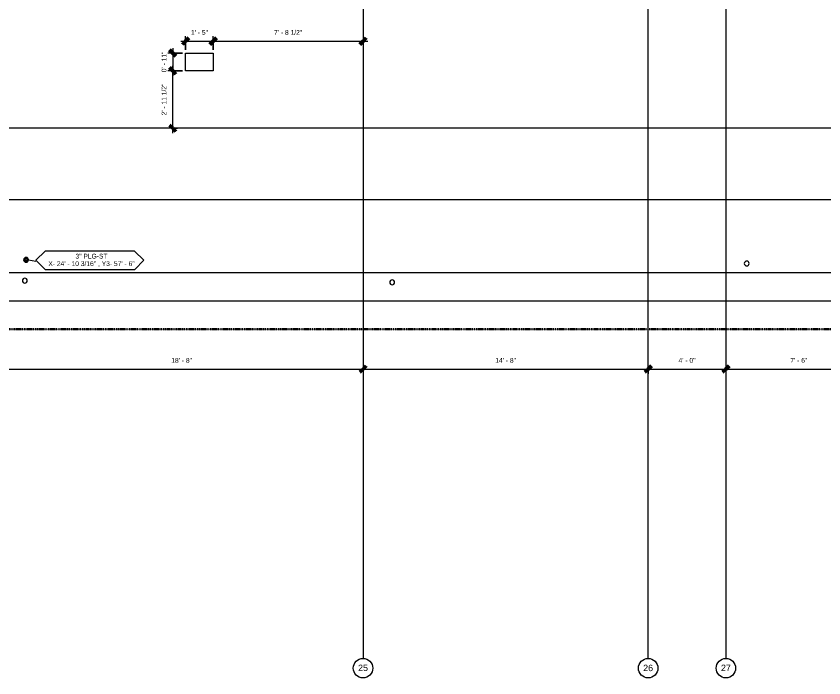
# Model space of a CAD drawing. Header units: inches. Extents: x -3670 to 241, y -250 to 1795.
# Drawn here: x -1002.1 to -503.5, y -250.4 to 158.3 of the extents above; entities that cross this region are included whole.
import ezdxf

# ---------------------------------------------------------------- set-up
doc = ezdxf.new("R2010")
doc.units = ezdxf.units.IN
doc.header["$MEASUREMENT"] = 0
doc.linetypes.add('Double Dash 3_8_', pattern=[1, 0.375, -0.125, 0.125, -0.125, 0.125, -0.125])
for name, color, linetype, lineweight in [('A-ANNO-DIMS', 211, 'Continuous', 9), ('A-ANNO-DIMS-32', 211, 'Continuous', 9), ('A-DETL-MBND', 5, 'Continuous', 9), ('A-FLOR', 252, 'Continuous', 18), ('A-GENM', 13, 'Continuous', 9), ('A-GENM-IDEN', 13, 'Continuous', 9), ('C-PROP-LINE', 91, 'Double Dash 3_8_', 30), ('S-GRID', 1, 'Continuous', 9), ('S-GRID-IDEN', 1, 'Continuous', 13)]:
    doc.layers.add(name, color=color, linetype=linetype, lineweight=lineweight)
doc.styles.add('Arial', font='arial.ttf', dxfattribs={"height": 3.934132})
doc.styles.add('Arial_1', font='arial.ttf', dxfattribs={"height": 2.950599})
doc.dimstyles.new('Linear_-_3_32__QAQC', dxfattribs={"dimscale": 12, "dimtxt": 3, "dimasz": 0.333333, "dimexe": 0.25, "dimexo": 0.166667, "dimgap": 0.25, "dimtad": 1, "dimdec": 4, "dimrnd": 0.0625, "dimzin": 1, "dimdsep": 46, "dimlunit": 4, "dimtxsty": 'Arial_1', "dimblk1": 'OBLIQUE', "dimblk2": 'OBLIQUE', "dimsah": 1, "dimcen": 0.09, "dimdle": 0.25, "dimadec": 0, "dimazin": 0, "dimtfac": 1, "dimtdec": 4, "dimtix": 1, "dimtmove": 0, "dimatfit": 3, "dimfxl": 1, "dimtvp": 1, "dimtfill": 1, "dimfrac": 2, "dimtolj": 1, "dimtzin": 0, "dimarcsym": 2})

# ---------------------------------------------------------------- blocks, each defined once
blk = doc.blocks.new('TBC_Round Sleeve - Floor or Wall - TBC_Round Sleeve - Floor or Wall-1542573-01 - SECOND LEVEL - PENENTRATIONS')
at = {"layer": 'A-DETL-MBND'}
h = blk.add_hatch(color=256, dxfattribs=at)
h.paths.add_polyline_path([(-1.5, 0), (-1.45, -0.39), (-1.3, -0.75), (-1.06, -1.06), (-0.75, -1.3), (-0.39, -1.45), (0, -1.5), (0.39, -1.45), (0.75, -1.3), (1.06, -1.06), (1.3, -0.75), (1.45, -0.39), (1.5, 0), (1.45, 0.39), (1.3, 0.75), (1.06, 1.06), (0.75, 1.3), (0.39, 1.45), (0, 1.5), (-0.39, 1.45), (-0.75, 1.3), (-1.06, 1.06), (-1.3, 0.75), (-1.45, 0.39)], flags=0)
h.paths.add_polyline_path([(-0.5, 0), (-0.48, 0.13), (-0.43, 0.25), (-0.35, 0.35), (-0.25, 0.43), (-0.13, 0.48), (0, 0.5), (0.13, 0.48), (0.25, 0.43), (0.35, 0.35), (0.43, 0.25), (0.48, 0.13), (0.5, 0), (0.48, -0.13), (0.43, -0.25), (0.35, -0.35), (0.25, -0.43), (0.13, -0.48), (0, -0.5), (-0.13, -0.48), (-0.25, -0.43), (-0.35, -0.35), (-0.43, -0.25), (-0.48, -0.13)], flags=0)
for radius, start, end in [(1.5, 360, 180), (0.5, 0, 180), (1.5, 180, 360), (0.5, 180, 0)]:
    blk.add_arc((0, 0), radius, start, end, dxfattribs=at)
blk = doc.blocks.new('Family - ___-389244-01 - SECOND LEVEL - PENENTRATIONS')
at = {"layer": 'C-PROP-LINE'}
blk.add_line((100, -35), (-3452, -35), dxfattribs=at)
blk = doc.blocks.new('Grid - 3_16_-139788-01 - SECOND LEVEL - PENENTRATIONS')
at = {"layer": 'S-GRID-IDEN'}
blk.add_circle((0, 0), 0.188, dxfattribs=at)
blk = doc.blocks.new('TBC_Sleeve Element Tag_v2 - Sleeves Located-1541821-01 - SECOND LEVEL - PENENTRATIONS')
at = {"layer": 'A-GENM-IDEN'}
for p, q in [((-0.423, 0.029), (-0.6, -0.148)), ((1.303, 0.029), (-0.423, 0.029)), ((1.482, -0.15), (1.303, 0.029)), ((-0.6, -0.148), (-0.423, -0.325)), ((1.307, -0.325), (1.482, -0.15)), ((-0.423, -0.325), (1.307, -0.325))]:
    blk.add_line(p, q, dxfattribs=at)
blk = doc.blocks.new('DIMBLOCK96-01 - SECOND LEVEL - PENENTRATIONS')
at = {"layer": 'A-ANNO-DIMS-32', "lineweight": 50, "transparency": 16777216}
for p, q in [((-1012, -59.65), (-1014, -61.65)), ((-1012, -59.65), (-1010, -57.65)), ((-788, -59.65), (-790, -61.65)), ((-788, -59.65), (-786, -57.65))]:
    blk.add_line(p, q, dxfattribs=at)
at = {"layer": 'A-ANNO-DIMS-32', "transparency": 16777216}
for p, q in [((-1012, -58.82), (-1012, -62.65)), ((-1012, -59.65), (-1012, -58.82)), ((-1012, -59.65), (-788, -59.65)), ((-788, -58.82), (-788, -62.65)), ((-788, -59.65), (-788, -58.82))]:
    blk.add_line(p, q, dxfattribs=at)
at = {"layer": 'A-ANNO-DIMS-32', "color": 0, "transparency": 16777216, "insert": (-906.37, -52.82), "char_height": 2.951, "width": 15.2862, "attachment_point": 1, "line_spacing_factor": 0.938532, "style": 'Arial_1', "bg_fill": 3, "box_fill_scale": 1.25, "bg_fill_color": 0, "bg_fill_transparency": 0}
blk.add_mtext('18\' - 8"', dxfattribs=at)
blk = doc.blocks.new('_Oblique')
at = {"color": 0, "linetype": 'ByBlock', "lineweight": -2}
blk.add_line((-0.5, -0.5), (0.5, 0.5), dxfattribs=at)
blk = doc.blocks.new('DIMBLOCK97-01 - SECOND LEVEL - PENENTRATIONS')
at = {"layer": 'A-ANNO-DIMS-32', "lineweight": 50, "transparency": 16777216}
for p, q in [((-788, -59.65), (-790, -61.65)), ((-788, -59.65), (-786, -57.65)), ((-612, -59.65), (-614, -61.65)), ((-612, -59.65), (-610, -57.65))]:
    blk.add_line(p, q, dxfattribs=at)
at = {"layer": 'A-ANNO-DIMS-32', "transparency": 16777216}
for p, q in [((-788, -58.82), (-788, -62.65)), ((-788, -59.65), (-788, -58.82)), ((-788, -59.65), (-612, -59.65)), ((-612, -58.82), (-612, -62.65)), ((-612, -59.65), (-612, -58.82))]:
    blk.add_line(p, q, dxfattribs=at)
at = {"layer": 'A-ANNO-DIMS-32', "color": 0, "transparency": 16777216, "insert": (-706.37, -52.82), "char_height": 2.951, "width": 15.2862, "attachment_point": 1, "line_spacing_factor": 0.938532, "style": 'Arial_1', "bg_fill": 3, "box_fill_scale": 1.25, "bg_fill_color": 0, "bg_fill_transparency": 0}
blk.add_mtext('14\' - 8"', dxfattribs=at)
blk = doc.blocks.new('DIMBLOCK98-01 - SECOND LEVEL - PENENTRATIONS')
at = {"layer": 'A-ANNO-DIMS-32', "lineweight": 50, "transparency": 16777216}
for p, q in [((-612, -59.65), (-614, -61.65)), ((-612, -59.65), (-610, -57.65)), ((-564, -59.65), (-566, -61.65)), ((-564, -59.65), (-562, -57.65))]:
    blk.add_line(p, q, dxfattribs=at)
at = {"layer": 'A-ANNO-DIMS-32', "transparency": 16777216}
for p, q in [((-612, -58.82), (-612, -62.65)), ((-612, -59.65), (-612, -58.82)), ((-612, -59.65), (-564, -59.65)), ((-564, -58.82), (-564, -62.65)), ((-564, -59.65), (-564, -58.82))]:
    blk.add_line(p, q, dxfattribs=at)
at = {"layer": 'A-ANNO-DIMS-32', "color": 0, "transparency": 16777216, "insert": (-593.24, -52.82), "char_height": 2.951, "width": 12.5723, "attachment_point": 1, "line_spacing_factor": 0.938532, "style": 'Arial_1', "bg_fill": 3, "box_fill_scale": 1.25, "bg_fill_color": 0, "bg_fill_transparency": 0}
blk.add_mtext('4\' - 0"', dxfattribs=at)
blk = doc.blocks.new('DIMBLOCK99-01 - SECOND LEVEL - PENENTRATIONS')
at = {"layer": 'A-ANNO-DIMS-32', "lineweight": 50, "transparency": 16777216}
for p, q in [((-564, -59.65), (-566, -61.65)), ((-564, -59.65), (-562, -57.65)), ((-474, -59.65), (-476, -61.65)), ((-474, -59.65), (-472, -57.65))]:
    blk.add_line(p, q, dxfattribs=at)
at = {"layer": 'A-ANNO-DIMS-32', "transparency": 16777216}
for p, q in [((-564, -58.82), (-564, -62.65)), ((-564, -59.65), (-564, -58.82)), ((-564, -59.65), (-474, -59.65)), ((-474, -58.82), (-474, -62.65)), ((-474, -59.65), (-474, -58.82))]:
    blk.add_line(p, q, dxfattribs=at)
at = {"layer": 'A-ANNO-DIMS-32', "color": 0, "transparency": 16777216, "insert": (-524.24, -52.82), "char_height": 2.951, "width": 12.5723, "attachment_point": 1, "line_spacing_factor": 0.938532, "style": 'Arial_1', "bg_fill": 3, "box_fill_scale": 1.25, "bg_fill_color": 0, "bg_fill_transparency": 0}
blk.add_mtext('7\' - 6"', dxfattribs=at)
blk = doc.blocks.new('DIMBLOCK193-01 - SECOND LEVEL - PENENTRATIONS')
at = {"layer": 'A-ANNO-DIMS-32', "transparency": 16777216}
for p, q in [((-897.49, 137.5), (-897.49, 145.87)), ((-880.49, 137.5), (-880.49, 145.87)), ((-900.49, 142.87), (-877.49, 142.87)), ((-897.49, 142.87), (-897.49, 137.5)), ((-880.49, 142.87), (-880.49, 137.5))]:
    blk.add_line(p, q, dxfattribs=at)
at = {"layer": 'A-ANNO-DIMS-32', "lineweight": 50, "transparency": 16777216}
for p, q in [((-897.49, 142.87), (-895.49, 144.87)), ((-880.49, 142.87), (-878.49, 144.87)), ((-897.49, 142.87), (-899.49, 140.87)), ((-880.49, 142.87), (-882.49, 140.87))]:
    blk.add_line(p, q, dxfattribs=at)
at = {"layer": 'A-ANNO-DIMS-32', "color": 0, "transparency": 16777216, "insert": (-894.23, 149.69), "char_height": 2.951, "width": 12.5723, "attachment_point": 1, "line_spacing_factor": 0.938532, "style": 'Arial_1', "bg_fill": 3, "box_fill_scale": 1.25, "bg_fill_color": 0, "bg_fill_transparency": 0}
blk.add_mtext('1\' - 5"', dxfattribs=at)
blk = doc.blocks.new('DIMBLOCK194-01 - SECOND LEVEL - PENENTRATIONS')
at = {"layer": 'A-ANNO-DIMS-32', "transparency": 16777216}
for p, q in [((-899.49, 135.5), (-908.49, 135.5)), ((-905.49, 138.5), (-905.49, 121.5)), ((-905.49, 135.5), (-899.49, 135.5)), ((-899.49, 124.5), (-908.49, 124.5)), ((-905.49, 124.5), (-899.49, 124.5))]:
    blk.add_line(p, q, dxfattribs=at)
at = {"layer": 'A-ANNO-DIMS-32', "lineweight": 50, "transparency": 16777216}
for p, q in [((-905.49, 135.5), (-907.49, 137.5)), ((-905.49, 135.5), (-903.49, 133.5)), ((-905.49, 124.5), (-907.49, 126.5)), ((-905.49, 124.5), (-903.49, 122.5))]:
    blk.add_line(p, q, dxfattribs=at)
at = {"layer": 'A-ANNO-DIMS-32', "color": 0, "transparency": 16777216, "insert": (-912.32, 123.63), "char_height": 2.951, "width": 15.2862, "attachment_point": 1, "rotation": 90, "line_spacing_factor": 0.938532, "style": 'Arial_1', "bg_fill": 3, "box_fill_scale": 1.25, "bg_fill_color": 0, "bg_fill_transparency": 0}
blk.add_mtext('0\' - 11"', dxfattribs=at)
blk = doc.blocks.new('DIMBLOCK195-01 - SECOND LEVEL - PENENTRATIONS')
at = {"layer": 'A-ANNO-DIMS-32', "lineweight": 50, "transparency": 16777216}
for p, q in [((-905.49, 124.5), (-907.49, 126.5)), ((-905.49, 124.5), (-903.49, 122.5)), ((-905.49, 89), (-907.49, 91)), ((-905.49, 89), (-903.49, 87))]:
    blk.add_line(p, q, dxfattribs=at)
at = {"layer": 'A-ANNO-DIMS-32', "transparency": 16777216}
for p, q in [((-905.49, 86), (-905.49, 127.5)), ((-899.49, 124.5), (-908.49, 124.5)), ((-905.49, 124.5), (-899.49, 124.5)), ((-906.32, 89), (-902.49, 89)), ((-905.49, 89), (-906.32, 89))]:
    blk.add_line(p, q, dxfattribs=at)
at = {"layer": 'A-ANNO-DIMS-32', "color": 0, "transparency": 16777216, "insert": (-912.32, 96.97), "char_height": 2.9506, "width": 23.4831, "attachment_point": 1, "rotation": 90, "line_spacing_factor": 0.938532, "style": 'Arial_1', "bg_fill": 3, "box_fill_scale": 1.25, "bg_fill_color": 0, "bg_fill_transparency": 0}
blk.add_mtext('2\' - 11 1/2"', dxfattribs=at)
blk = doc.blocks.new('DIMBLOCK196-01 - SECOND LEVEL - PENENTRATIONS')
at = {"layer": 'A-ANNO-DIMS-32', "transparency": 16777216}
for p, q in [((-880.49, 137.5), (-880.49, 145.87)), ((-883.49, 142.87), (-785, 142.87)), ((-880.49, 142.87), (-880.49, 137.5)), ((-788, 143.69), (-788, 139.87)), ((-788, 142.87), (-788, 143.69))]:
    blk.add_line(p, q, dxfattribs=at)
at = {"layer": 'A-ANNO-DIMS-32', "lineweight": 50, "transparency": 16777216}
for p, q in [((-880.49, 142.87), (-878.49, 144.87)), ((-788, 142.87), (-786, 144.87)), ((-880.49, 142.87), (-882.49, 140.87)), ((-788, 142.87), (-790, 140.87))]:
    blk.add_line(p, q, dxfattribs=at)
at = {"layer": 'A-ANNO-DIMS-32', "color": 0, "transparency": 16777216, "insert": (-842.9, 149.69), "char_height": 2.9506, "width": 20.7692, "attachment_point": 1, "line_spacing_factor": 0.938532, "style": 'Arial_1', "bg_fill": 3, "box_fill_scale": 1.25, "bg_fill_color": 0, "bg_fill_transparency": 0}
blk.add_mtext('7\' - 8 1/2"', dxfattribs=at)

msp = doc.modelspace()

# ---------------------------------------------------------------- linework, layer by layer
at = {"layer": 'A-FLOR'}
for p, q in [((-897.49, 135.5), (-880.49, 135.5)), ((-897.49, 124.5), (-897.49, 135.5)), ((-880.49, 135.5), (-880.49, 124.5)), ((-880.49, 124.5), (-897.49, 124.5)), ((-1907.87926, -17.5), (-306.12074, -17.5))]:
    msp.add_line(p, q, dxfattribs=at)
for centre, start, end in [((-996.00477, 7.80971), 90, 270), ((-996.00477, 7.80971), 270, 90), ((-551.12501, 5.49545), 90, 270), ((-551.12501, 5.49545), 270, 90), ((-996.75168, -5.09963), 90, 270), ((-996.75168, -5.09963), 270, 90), ((-770.00168, -6.09963), 90, 270), ((-770.00168, -6.09963), 270, 90)]:
    msp.add_arc(centre, 1.5, start, end, dxfattribs=at)
at = {"layer": 'A-GENM-IDEN'}
msp.add_line((-994.50477, 7.80971), (-989.92737, 6.91307), dxfattribs=at)
at = {"layer": 'S-GRID'}
for p, q in [((-788, 1782.99758), (-788, -238.35436)), ((-612, -238.35436), (-612, 1782.99758)), ((-564, 1782.99758), (-564, -238.35436)), ((228, 89), (-3580, 89)), ((-3580, 45), (228, 45)), ((-3580, 0), (228, 0))]:
    msp.add_line(p, q, dxfattribs=at)

# ---------------------------------------------------------------- block references
at = {"layer": 'A-GENM', "rotation": 90}
msp.add_blockref('TBC_Round Sleeve - Floor or Wall - TBC_Round Sleeve - Floor or Wall-1542573-01 - SECOND LEVEL - PENENTRATIONS', (-996.00477, 7.80971), dxfattribs=at)
at = {"layer": 'A-GENM-IDEN', "xscale": 31.99999999999999, "yscale": 31.99999999999999, "zscale": 31.99999999999999}
msp.add_blockref('TBC_Sleeve Element Tag_v2 - Sleeves Located-1541821-01 - SECOND LEVEL - PENENTRATIONS', (-970.74046, 12.29498), dxfattribs=at)
at = {"layer": 'C-PROP-LINE'}
msp.add_blockref('Family - ___-389244-01 - SECOND LEVEL - PENENTRATIONS', (0, 0), dxfattribs=at)
at = {"layer": 'S-GRID-IDEN', "xscale": 31.99999999999999, "yscale": 31.99999999999999, "zscale": 31.99999999999999, "rotation": 180}
for p in [(-788, -244.35436), (-564, -244.35436)]:
    msp.add_blockref('Grid - 3_16_-139788-01 - SECOND LEVEL - PENENTRATIONS', p, dxfattribs=at)
at = {"layer": 'S-GRID-IDEN', "xscale": 31.99999999999999, "yscale": 31.99999999999999, "zscale": 31.99999999999999}
msp.add_blockref('Grid - 3_16_-139788-01 - SECOND LEVEL - PENENTRATIONS', (-612, -244.35436), dxfattribs=at)

# ---------------------------------------------------------------- texts
at = {"layer": 'A-GENM-IDEN', "insert": (-955.61189, 11.53739), "char_height": 2.9505988, "width": 63.36, "attachment_point": 2, "line_spacing_factor": 0.938532, "style": 'Arial_1'}
msp.add_mtext('3" PLG-ST\\PX- 24\' - 10 3/16" , Y3- 57\' - 6"', dxfattribs=at)

# ---------------------------------------------------------------- next in the draw order: texts
at = {"layer": 'S-GRID-IDEN', "char_height": 3.934132, "width": 7.296, "attachment_point": 2, "line_spacing_factor": 0.938532, "style": 'Arial', "bg_fill": 3, "box_fill_scale": 1.25, "bg_fill_color": 0, "bg_fill_transparency": 0}
for s, insert in [('25', (-787.99846, -242.20312)), ('26', (-612.00154, -242.26811)), ('27', (-563.99846, -242.20312))]:
    msp.add_mtext(s, dxfattribs=dict(at, insert=insert))

# ---------------------------------------------------------------- next in the draw order: dimensions: what is measured, and where the dimension line sits
at = {"layer": 'A-ANNO-DIMS'}
for base, p1, p2, override, picture, middle in [((-880.49, 142.86547), (-897.49, 135.5), (-880.49, 135.5), {"dimpost": '<>', "dimfxl": 17}, 'DIMBLOCK193-01 - SECOND LEVEL - PENENTRATIONS', (-888.99, 147.37197)), ((-788, -59.64933), (-1012, -56.82091), (-788, -56.82091), {"dimpost": '<>', "dimfxl": 224}, 'DIMBLOCK96-01 - SECOND LEVEL - PENENTRATIONS', (-900, -55.14284))]:
    dim = msp.add_linear_dim(base=base, p1=p1, p2=p2, dimstyle='Linear_-_3_32__QAQC', override=override, dxfattribs=at)
    dim.commit()
    dim.dimension.update_dxf_attribs({"geometry": picture, "text_midpoint": middle})

# ---------------------------------------------------------------- next in the draw order: dimensions: what is measured, and where the dimension line sits
for base, p1, p2, override, picture, middle in [((-788, 142.86547), (-880.49, 135.5), (-788, 145.6939), {"dimpost": '<>', "dimfxl": 93.050071}, 'DIMBLOCK196-01 - SECOND LEVEL - PENENTRATIONS', (-834.245, 147.39109)), ((-612, -59.64933), (-788, -56.82091), (-612, -56.82091), {"dimpost": '<>', "dimfxl": 176}, 'DIMBLOCK97-01 - SECOND LEVEL - PENENTRATIONS', (-700, -55.14284))]:
    dim = msp.add_linear_dim(base=base, p1=p1, p2=p2, dimstyle='Linear_-_3_32__QAQC', override=override, dxfattribs=at)
    dim.commit()
    dim.dimension.update_dxf_attribs({"geometry": picture, "text_midpoint": middle})
dim = msp.add_linear_dim(base=(-905.4876, 124.5), p1=(-897.49, 135.5), p2=(-897.49, 124.5), angle=90, dimstyle='Linear_-_3_32__QAQC', override={"dimpost": '<>', "dimfxl": 11}, dxfattribs=at)
dim.commit()
dim.dimension.update_dxf_attribs({"geometry": 'DIMBLOCK194-01 - SECOND LEVEL - PENENTRATIONS', "text_midpoint": (-909.99409, 130)})

# ---------------------------------------------------------------- next in the draw order: dimensions: what is measured, and where the dimension line sits
dim = msp.add_linear_dim(base=(-905.4876, 124.5), p1=(-908.31602, 89), p2=(-897.49, 124.5), angle=90, dimstyle='Linear_-_3_32__QAQC', override={"dimpost": '<>', "dimfxl": 37.114051}, dxfattribs=at)
dim.commit()
dim.dimension.update_dxf_attribs({"geometry": 'DIMBLOCK195-01 - SECOND LEVEL - PENENTRATIONS', "text_midpoint": (-910.01321, 106.75)})
dim = msp.add_linear_dim(base=(-564, -59.64933), p1=(-612, -56.82091), p2=(-564, -56.82091), dimstyle='Linear_-_3_32__QAQC', override={"dimpost": '<>', "dimfxl": 48}, dxfattribs=at)
dim.commit()
dim.dimension.update_dxf_attribs({"geometry": 'DIMBLOCK98-01 - SECOND LEVEL - PENENTRATIONS', "text_midpoint": (-588, -55.14284)})

# ---------------------------------------------------------------- next in the draw order: dimensions: what is measured, and where the dimension line sits
dim = msp.add_linear_dim(base=(-474, -59.64933), p1=(-564, -56.82091), p2=(-474, -56.82091), dimstyle='Linear_-_3_32__QAQC', override={"dimpost": '<>', "dimfxl": 90}, dxfattribs=at)
dim.commit()
dim.dimension.update_dxf_attribs({"geometry": 'DIMBLOCK99-01 - SECOND LEVEL - PENENTRATIONS', "text_midpoint": (-519, -55.14284)})

doc.saveas('drawing.dxf')
